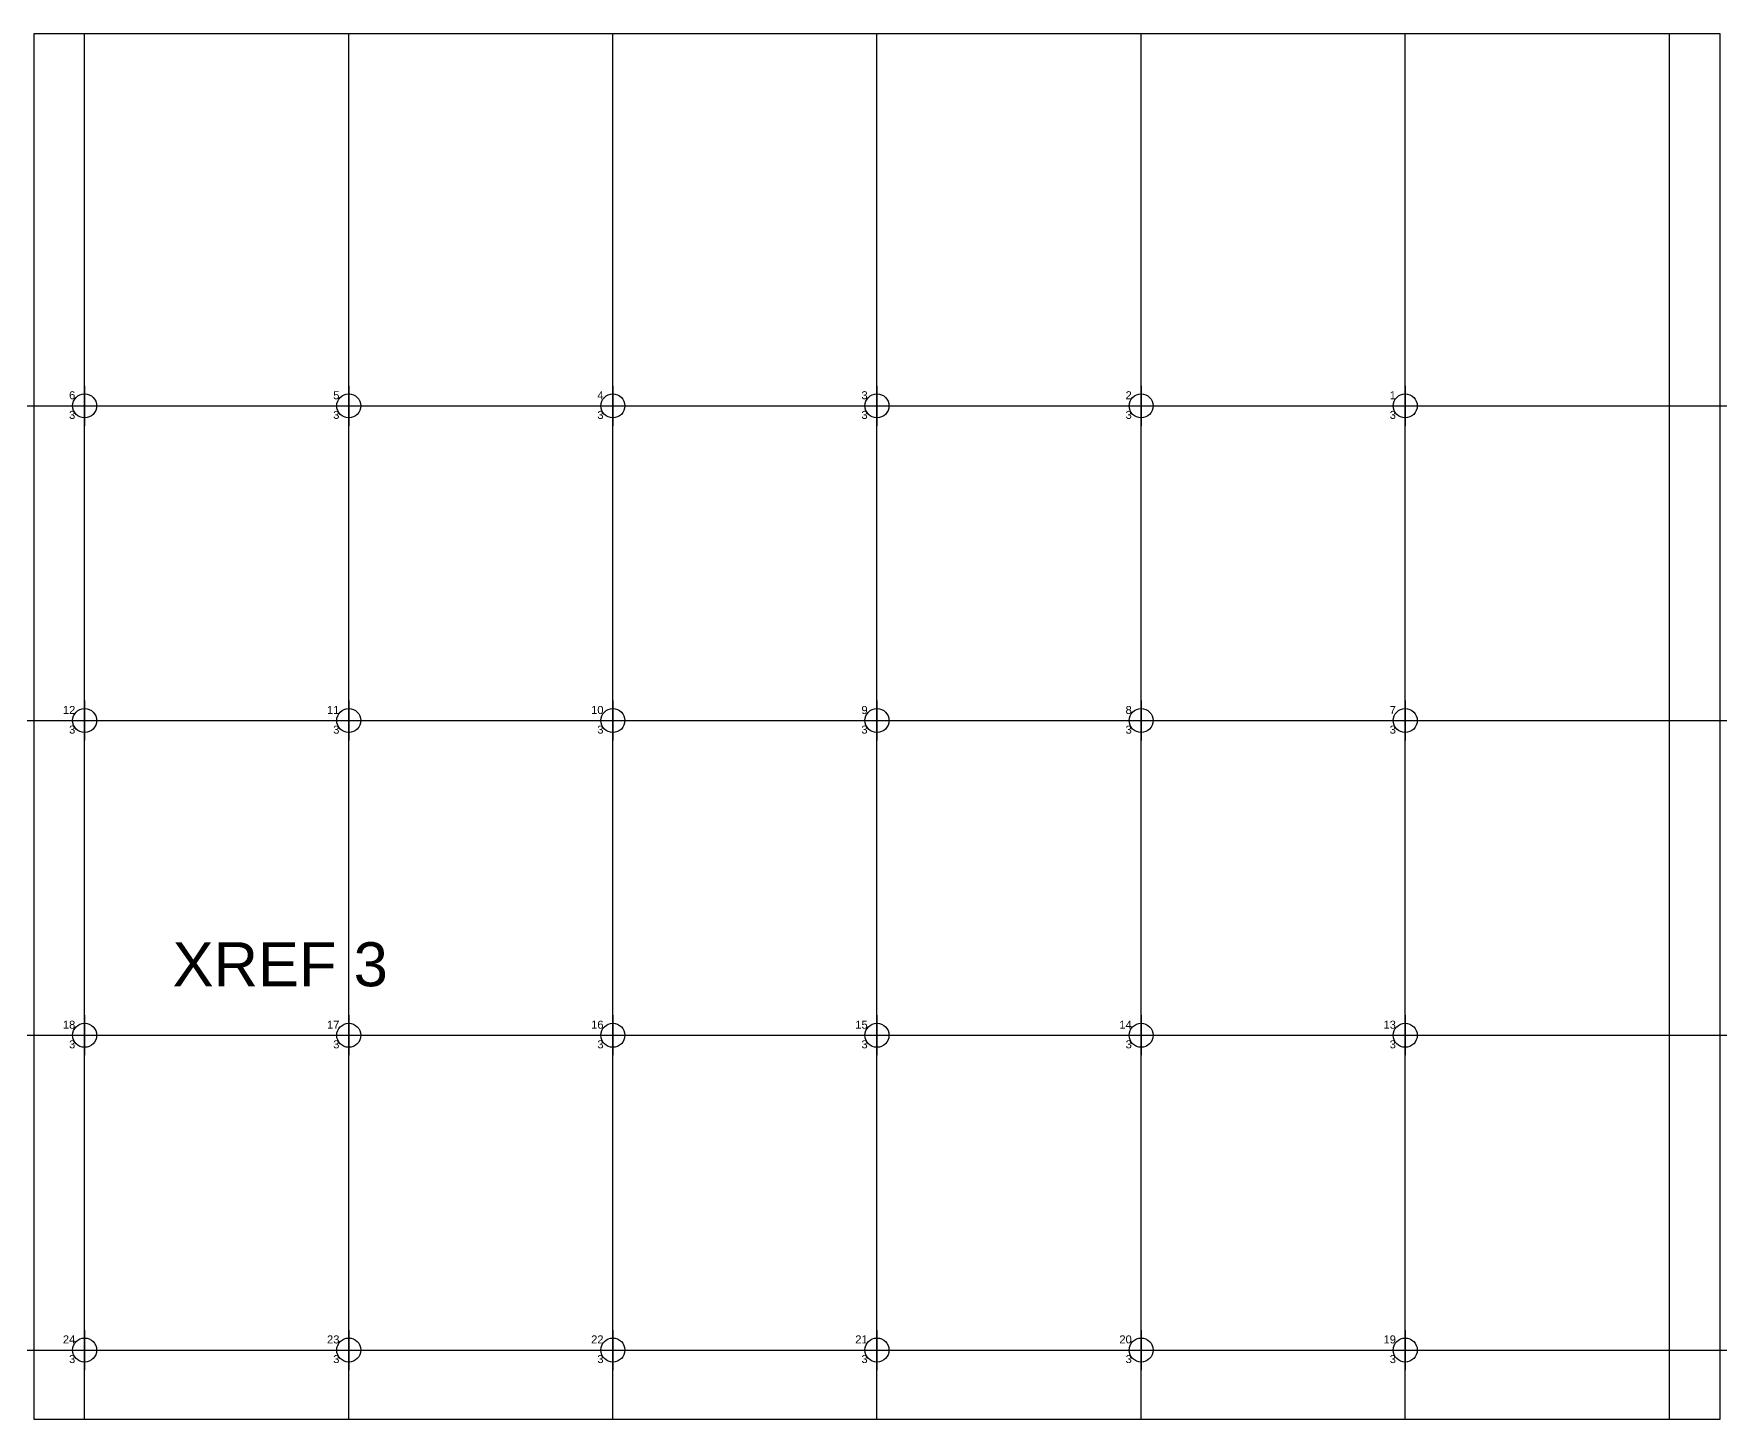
# Model space of a CAD drawing. Header units: inches. Extents: x 0 to 630, y -9 to 76.
# Drawn here: x 143.79 to 182.1, y -8.48 to 23 of the extents above; entities that cross this region are included whole.
import ezdxf
from ezdxf.enums import TextEntityAlignment as Align

# ---------------------------------------------------------------- set-up
doc = ezdxf.new("R2010")
doc.units = ezdxf.units.IN
doc.header["$MEASUREMENT"] = 0
doc.layers.add('GEC_VIEWPORT', color=253, linetype='Continuous', plot=False)
doc.layers.add('M_NOPRINT', color=3, linetype='Continuous', plot=False)
doc.styles.add('shbd-text', font='arial.ttf')
doc.styles.get("Standard").update_dxf_attribs({"font": 'arial.ttf'})

# ---------------------------------------------------------------- blocks, each defined once
blk = doc.blocks.new('S_COOR')
for p, q in [((0, 5), (0, -5)), ((-5, 0), (5, 0))]:
    blk.add_line(p, q)
blk.add_circle((0, 0), 3)
for tag, p in [('ID2', (-2.33, 1.65)), ('ID1', (-2.33, -3.26))]:
    blk.add_attdef(tag, text='', height=2).set_placement(p, align=Align.RIGHT)

msp = doc.modelspace()

# ---------------------------------------------------------------- linework, layer by layer
at = {"layer": 'GEC_VIEWPORT', "color": 1}
for p, q in [((144.948, -8.477), (144.948, 23)), ((150.948, -8.477), (150.948, 23)), ((156.948, -8.477), (156.948, 23)), ((162.948, -8.477), (162.948, 23)), ((168.948, -8.477), (168.948, 23)), ((174.948, -8.477), (174.948, 23)), ((180.948, -8.477), (180.948, 23))]:
    msp.add_line(p, q, dxfattribs=at)
for p in [(19.156, 14.546), (19.156, 7.396), (19.156, 0.246), (19.156, -6.904)]:
    msp.add_xline(p, (1, 0), dxfattribs=at)
at = {"layer": 'GEC_VIEWPORT', "color": 140}
msp.add_lwpolyline([(143.792, -8.477), (182.104, -8.477), (182.104, 23), (143.792, 23)], close=True, dxfattribs=at)

# ---------------------------------------------------------------- block references
at = {"layer": 'M_NOPRINT', "xscale": 0.09090909090909091, "yscale": 0.09090909090909091, "zscale": 0.09090909090909091}
for p, values in [((144.948, 14.546), {'ID1': '3', 'ID2': ' 6'}), ((150.948, 14.546), {'ID1': '3', 'ID2': ' 5'}), ((156.948, 14.546), {'ID1': '3', 'ID2': ' 4'}), ((162.948, 14.546), {'ID1': '3', 'ID2': ' 3'}), ((168.948, 14.546), {'ID1': '3', 'ID2': ' 2'}), ((174.948, 14.546), {'ID1': '3', 'ID2': '1'}), ((144.948, 7.396), {'ID1': '3', 'ID2': ' 12'}), ((150.948, 7.396), {'ID1': '3', 'ID2': ' 11'}), ((156.948, 7.396), {'ID1': '3', 'ID2': ' 10'}), ((162.948, 7.396), {'ID1': '3', 'ID2': ' 9'}), ((168.948, 7.396), {'ID1': '3', 'ID2': ' 8'}), ((174.948, 7.396), {'ID1': '3', 'ID2': ' 7'}), ((144.948, 0.246), {'ID1': '3', 'ID2': ' 18'}), ((150.948, 0.246), {'ID1': '3', 'ID2': ' 17'}), ((156.948, 0.246), {'ID1': '3', 'ID2': ' 16'}), ((162.948, 0.246), {'ID1': '3', 'ID2': ' 15'}), ((168.948, 0.246), {'ID1': '3', 'ID2': ' 14'}), ((174.948, 0.246), {'ID1': '3', 'ID2': ' 13'}), ((144.948, -6.904), {'ID1': '3', 'ID2': ' 24'}), ((150.948, -6.904), {'ID1': '3', 'ID2': ' 23'}), ((156.948, -6.904), {'ID1': '3', 'ID2': ' 22'}), ((162.948, -6.904), {'ID1': '3', 'ID2': ' 21'}), ((168.948, -6.904), {'ID1': '3', 'ID2': ' 20'}), ((174.948, -6.904), {'ID1': '3', 'ID2': ' 19'})]:
    msp.add_blockref('S_COOR', p, dxfattribs=at).add_auto_attribs(values)

# ---------------------------------------------------------------- texts
at = {"layer": 'GEC_VIEWPORT', "color": 2, "style": 'shbd-text'}
msp.add_text('XREF 3', height=1, dxfattribs=at).set_placement((146.946, 1.359))

doc.saveas('drawing.dxf')
